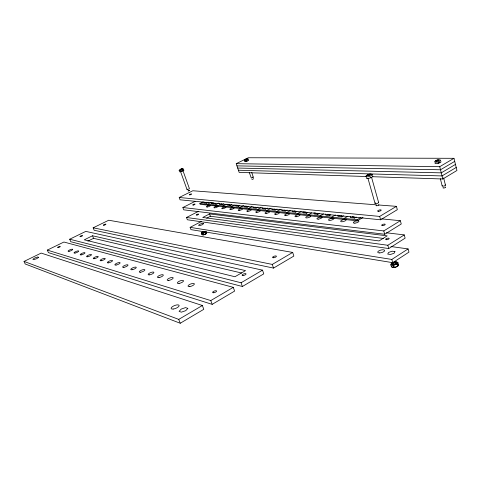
<?xml version="1.0" encoding="UTF-8"?>
<svg xmlns="http://www.w3.org/2000/svg" width="481" height="481" viewBox="0 0 481 481"><rect width="100%" height="100%" fill="white"/><g stroke="black" fill="none" stroke-linecap="round" stroke-linejoin="round"><path stroke-width="0.72" d="M251.689 172.282L253.301 177.248L251.292 178.012L249.23 172.354M202.116 232.185L201.359 233.063L201.9 234.59C203.577 235.329 207.545 234.085 206.469 231.866M201.9 234.59L202.206 234.415M201.353 233.087C202.838 233.411 204.96 232.924 205.994 231.547M391.48 266.955L390.831 264.815C391.462 261.965 395.556 261.508 397.847 262.428L398.49 264.574C398.923 267.262 390.776 268.548 391.883 266.336M397.721 266.131L397.138 264.051L397.895 262.458M182.558 170.791L182.894 170.484L189.424 188.648L187.933 189.46L187.007 189.484L180.459 171.32M187.007 189.484L187.337 189.153M396.392 262.379L396.049 262.476L396.368 262.277M202.074 232.816L202.242 232.948M251.852 179.166C251.719 179.816 254.275 178.758 253.228 178.643M397.138 264.051L393.536 265.308L390.849 264.857M188.077 190.698C187.337 191.847 191.384 189.658 188.75 190.398M201.431 221.452L190.115 227.357L190.939 229.623L392.743 262.68L408.964 252.128L408.086 248.917L390.969 246.531M392.304 264.472L391.991 264.646L392.568 264.514M190.115 227.357L391.829 259.439L408.086 248.917M198.641 211.261L186.508 217.484L187.343 219.769L388.75 248.557L405.134 238.149L404.244 234.902L386.345 232.774M186.508 217.484L387.824 245.274L404.244 234.902M195.088 201.371L182.876 207.527L183.718 209.836L384.716 234.259L401.256 224.002L400.354 220.713L381.673 218.879M182.876 207.527L383.772 230.934L400.354 220.713M376.202 204.804L192.803 190.759L179.209 197.487L180.056 199.813L380.621 219.781L397.324 209.68L396.416 206.349L378.451 204.972M179.209 197.487L379.671 216.414L396.416 206.349M372.438 176.707L442.827 178.986L456.95 170.484L453.968 158.309L248.298 157.75L236.225 163.672L239.159 172.396L366.45 176.515M456.21 167.454L442.057 175.926L238.426 170.226M202.429 232.052L203.096 231.662A2.303 0.655 -19.8 0 0 201.611 232.876A2.303 0.655 -19.8 0 0 203.691 232.792A2.303 0.655 -19.8 0 0 205.904 231.523M455.465 164.412L441.281 172.853L237.698 168.043M362.999 217.484L357.359 220.827L200.15 204.317L199.868 203.517L357.046 219.769L360.81 217.538M180.231 323.25L203.788 309.319L202.369 305.507L41.174 253.09L24.05 261.417L25.18 263.967L180.231 323.25L178.746 319.39L24.05 261.417M212.169 304.359L234.608 291.095L233.273 287.343L63.913 242.033L47.324 250.102L48.407 252.621L212.169 304.359L210.774 300.565L47.324 250.102M242.376 286.502L263.774 273.845L262.518 270.154L85.792 231.391L69.709 239.213L70.755 241.709L242.376 286.502L241.065 282.768L69.709 239.213M273.509 268.091L293.861 256.06L292.682 252.429L108.73 220.238L93.17 227.808L94.168 230.273L273.509 268.091L272.276 264.424L93.17 227.808M454.719 161.369L440.506 169.775L236.965 165.861M178.746 319.39L202.369 305.507M210.774 300.565L233.273 287.343M241.065 282.768L262.518 270.154M272.276 264.424L292.682 252.429M236.225 163.672L439.73 166.691L453.968 158.309M350.24 216.492L350.601 217.695L354.521 218.091L356.265 217.063M347.847 216.252L344.119 218.428L344.426 219.468M340.151 215.488L337.644 215.241L337.999 216.42L341.763 216.799L343.488 215.801M335.413 215.019L331.722 217.147L332.028 218.17M325.559 214.045L325.914 215.199L329.521 215.566L330.657 214.911M323.479 213.835L319.829 215.921L320.136 216.919M316.035 213.101L313.955 212.891L314.309 214.027L317.773 214.376L319.462 213.42M311.664 212.897L308.405 214.736L308.712 215.716M302.808 211.79L303.156 212.903L306.487 213.239L307.792 212.506M301.298 211.442L297.426 213.606L297.727 214.568M292.081 210.726L292.43 211.814L295.641 212.139L296.927 211.424M290.698 210.395L286.862 212.512L287.169 213.456M281.764 209.704L282.113 210.774L285.197 211.087L287.109 210.035M280.495 209.385L276.701 211.46L277.002 212.386M271.831 208.718L272.174 209.77L275.144 210.071L277.038 209.043M262.253 207.768L262.596 208.802L265.458 209.091L267.334 208.081M270.665 208.417L266.907 210.45L267.208 211.357M261.189 207.479L257.467 209.475L257.768 210.365M253.018 206.854L253.355 207.87L256.12 208.147L257.972 207.155M201.942 232.888L202.248 232.792M252.044 206.577L248.364 208.532L248.659 209.409M244.101 205.97L244.444 206.968L247.108 207.239L248.334 206.589M243.554 205.531L239.58 207.624L239.875 208.489M238.414 206.355L238.077 205.369L235.498 205.116L235.834 206.096L238.414 206.355L239.622 205.724M234.367 205.032L231.09 206.746L231.385 207.594M229.052 204.479L227.182 204.293L227.519 205.255L230.008 205.507L231.8 204.575M206.68 218.194L210.395 216.252L383.634 238.48M226.136 204.221L222.895 205.898L223.184 206.734M209.566 213.919L202.741 217.466L379.052 240.933L387.193 235.858L209.566 213.919L210.395 216.252M219.144 203.493L219.474 204.443L221.885 204.69L223.659 203.77M214.027 203.896L213.696 202.958L211.369 202.723L211.7 203.661L214.027 203.896L215.199 203.295M218.813 203.096L214.965 205.08L215.254 205.904M203.842 201.978L204.172 202.898L206.427 203.126L208.165 202.236M210.468 202.663L207.293 204.287L207.582 205.098M199.868 203.517L203.012 201.924M87.861 241.137L93.548 238.323L241.684 273.028M92.508 235.768L84.271 239.821L234.95 276.743L245.532 270.605L92.508 235.768L93.548 238.323M247.048 160.919L245.935 161.231M182.016 171.05L181.09 171.344M246.891 160.931L245.971 161.171M252.639 177.146L253.307 177.17M397.835 264.562L398.49 264.574M391.817 264.616L392.033 264.454M245.436 206.102L246.771 206.235L247.108 207.239M294.005 210.912L295.292 211.045L295.641 212.139M303.475 211.856L306.138 212.115L306.487 213.239M327.723 214.255L329.166 214.4L329.521 215.566M352.206 216.684L354.166 216.877L354.521 218.091M393.127 264.76L392.989 264.815M202.766 233.297L203.301 234.788M202.627 233.321L203.162 234.806M205.237 232.425L205.772 233.916M205.11 232.497L205.646 233.982M206.096 202.2L206.427 203.126M221.555 203.734L221.885 204.69M229.671 204.539L230.008 205.507M255.778 207.125L256.12 208.147M265.115 208.051L265.458 209.091M274.801 209.013L275.144 210.071M284.848 210.011L285.197 211.087M317.424 213.233L317.773 214.376M341.408 215.614L341.763 216.799M357.046 219.769L357.359 220.827M393.65 265.29L394.234 267.364M379.671 216.414L380.621 219.781M383.772 230.934L384.716 234.259M387.824 245.274L388.75 248.557M391.829 259.439L392.743 262.68M393.428 265.314L394.017 267.388M367.947 178.325L375.042 203.397M396.981 264.153L397.565 266.227M371.572 177.375L378.631 202.483M440.355 178.752L442.177 185.949M443.632 177.91L445.442 185.125M439.73 166.691L442.827 178.986M398.106 264.905A3.319 1.293 -14.4 0 1 395.556 267.153A3.319 1.293 -14.4 0 1 391.799 266.696M393.524 264.406A1.81 0.697 -14.4 0 1 393.175 263.311A1.81 0.697 -14.4 0 1 395.989 262.969A1.81 0.697 -14.4 0 1 394.414 264.297M182.016 169.065A2.363 0.469 -19.6 0 1 183.002 169.516A2.363 0.469 -19.6 0 1 179.353 170.695A2.363 0.469 -19.6 0 1 180.868 169.438M183.369 169.997A2.363 0.475 -19.6 0 1 183.405 170.635A2.363 0.475 -19.6 0 1 180.579 171.717A2.363 0.475 -19.6 0 1 179.575 171.452M206.493 232.996A2.303 0.655 -19.8 0 1 204.527 234.548A2.303 0.655 -19.8 0 1 202.297 234.433M205.7 233.556A1.383 0.397 -19.8 0 1 205.585 233.7M205.128 234.006A1.383 0.397 -19.8 0 1 204.822 234.151M205.074 231.626A1.383 0.391 -19.8 0 1 203.722 232.503A1.383 0.391 -19.8 0 1 202.471 232.449A1.383 0.391 -19.8 0 1 204.046 231.583M204.696 232.155A1.257 0.355 -19.8 0 1 203.872 232.545M203.559 232.642A1.257 0.355 -19.8 0 1 202.754 232.365A1.257 0.355 -19.8 0 1 204.611 231.65M378.379 202.254A1.858 0.577 -15.5 0 1 377.886 203.162A1.858 0.577 -15.5 0 1 375.475 203.667A1.858 0.577 -15.5 0 1 375.553 202.844M370.262 174.326A3.445 0.944 -16 0 1 371.825 175.403A3.445 0.944 -16 0 1 366.552 176.846A3.445 0.944 -16 0 1 367.731 175.018M378.842 204.684A1.485 0.463 -15.5 0 1 378.09 205.435A1.485 0.463 -15.5 0 1 376.298 205.73A1.485 0.463 -15.5 0 1 376.437 205.08M372.571 175.932A3.445 0.95 -15.9 0 1 369.685 178.09A3.445 0.95 -15.9 0 1 366.45 177.603M370.845 177.176A1.876 0.517 -15.9 0 1 370.466 177.363M346.067 219.631A2.85 0.914 -16.3 0 1 343.121 221.597A2.85 0.914 -16.3 0 1 340.987 220.761A2.85 0.914 -16.3 0 1 345.514 219.414M333.303 218.133A2.79 0.884 -16.7 0 1 332.046 219.919A2.79 0.884 -16.7 0 1 328.553 219.919A2.79 0.884 -16.7 0 1 332.395 218.133M310.311 215.722A2.67 0.818 -17.3 0 1 308.988 217.43A2.67 0.818 -17.3 0 1 305.736 217.436A2.67 0.818 -17.3 0 1 309.463 215.722M218.043 206.096A2.225 0.577 -19.3 0 1 215.921 207.582A2.225 0.577 -19.3 0 1 214.135 207.299A2.225 0.577 -19.3 0 1 217.58 206.024M445.147 184.932A1.683 0.511 -13.9 0 1 444.979 185.642A1.683 0.511 -13.9 0 1 442.875 186.177A1.683 0.511 -13.9 0 1 442.322 185.648M439.808 159.932A3.12 0.854 -14.5 0 1 439.574 161.285A3.12 0.854 -14.5 0 1 435.149 162.151A3.12 0.854 -14.5 0 1 436.165 160.648M445.147 187.013A1.347 0.409 -13.9 0 1 445.322 187.566A1.347 0.409 -13.9 0 1 443.47 188.035A1.347 0.409 -13.9 0 1 443.302 187.476M440.939 161.562A3.12 0.86 -14.4 0 1 437.975 163.372A3.12 0.86 -14.4 0 1 435.089 162.933M438.564 162.8A1.702 0.469 -14.4 0 1 438.143 162.927M439.832 162.277A1.702 0.469 -14.4 0 1 439.369 162.542M438.726 162.782A1.702 0.469 -14.4 0 1 438.017 162.951M247.745 158.958A2.171 0.463 -18.6 0 1 247.354 159.854A2.171 0.463 -18.6 0 1 244.312 160.534A2.171 0.463 -18.6 0 1 246.284 159.289M248.418 159.981A2.171 0.469 -18.6 0 1 246.933 161.195A2.171 0.469 -18.6 0 1 244.643 161.309M370.093 174.375L368.855 175.27L367.737 175.355L367.797 174.946L370.093 174.375M191.438 194.041C188.955 196.206 188.209 193.891 191.438 194.041M247.468 158.904C244.619 161.087 244.114 158.718 247.468 158.904M394.937 251.611L394.077 253.253L390.446 254.491L387.704 254.076L388.588 252.435L392.183 251.208L394.937 251.611M246.939 159.019L245.37 159.638L246.939 159.019M182.521 168.849C179.148 171.2 179.028 168.693 182.521 168.849M395.875 262.151L395.622 262.428L396.35 262.175L395.418 262.398L395.875 262.151M187.837 308.381L185.744 310.666L181.349 312.169L179.094 311.363L181.211 309.085L185.558 307.599L187.837 308.381M181.974 168.969L180.237 169.649L181.974 168.969M203.583 223.623L202.417 224.699L199.868 225.577L198.503 225.367L199.675 224.29L202.212 223.424L203.583 223.623M38.648 257.311L36.754 258.658L33.856 259.656L32.864 259.301L34.758 257.96L37.644 256.968L38.648 257.311M437.445 160.113L436.465 160.882L438.564 160.359L438.516 160.023L437.445 160.113M378.343 211.357A1.852 0.589 -15.4 0 0 381.192 210.239A1.852 0.589 -15.4 0 0 378.703 210.215A1.852 0.589 -15.4 0 0 378.343 211.357M379.521 252.91A3.571 1.317 -15 0 0 384.656 250.517A3.571 1.317 -15 0 0 379.389 250.589A3.571 1.317 -15 0 0 379.521 252.91M392.803 264.923A3.319 1.281 -14.4 0 0 397.54 262.686A3.319 1.281 -14.4 0 0 392.592 262.692A3.319 1.281 -14.4 0 0 392.803 264.923M393.398 264.328A1.99 0.77 -14.4 0 0 396.248 262.987A1.99 0.77 -14.4 0 0 393.278 262.987A1.99 0.77 -14.4 0 0 393.398 264.328M367.694 175.691A2.195 0.601 -16 0 0 371.025 174.369A2.195 0.601 -16 0 0 368.031 174.531A2.195 0.601 -16 0 0 367.694 175.691M196.957 215.055A1.269 0.331 -19.7 0 0 198.665 214.147A1.269 0.331 -19.7 0 0 196.795 214.508A1.269 0.331 -19.7 0 0 196.957 215.055M386.351 239.712A1.828 0.649 -14.9 0 0 389.165 238.6A1.828 0.649 -14.9 0 0 386.682 238.486A1.828 0.649 -14.9 0 0 386.351 239.712M222.637 208.688A2.261 0.595 -19.2 0 0 226.022 207.155A2.261 0.595 -19.2 0 0 223.01 207.485A2.261 0.595 -19.2 0 0 222.637 208.688M207.203 206.998A2.189 0.559 -19.5 0 0 210.504 205.519A2.189 0.559 -19.5 0 0 207.642 205.844A2.189 0.559 -19.5 0 0 207.203 206.998M247.805 211.436A2.381 0.655 -18.7 0 0 251.329 209.818A2.381 0.655 -18.7 0 0 248.076 210.161A2.381 0.655 -18.7 0 0 247.805 211.436M193.344 205.032A1.269 0.313 -19.7 0 0 195.07 204.136A1.269 0.313 -19.7 0 0 193.194 204.509A1.269 0.313 -19.7 0 0 193.344 205.032M382.371 225.619A1.84 0.619 -15.1 0 0 385.203 224.507A1.84 0.619 -15.1 0 0 382.72 224.435A1.84 0.619 -15.1 0 0 382.371 225.619M354.888 223.13A2.922 0.956 -15.9 0 0 358.934 221.152A2.922 0.956 -15.9 0 0 354.545 221.513A2.922 0.956 -15.9 0 0 354.888 223.13M318.272 219.132A2.73 0.848 -17 0 0 322.15 217.28A2.73 0.848 -17 0 0 318.163 217.634A2.73 0.848 -17 0 0 318.272 219.132M296.206 216.721A2.615 0.788 -17.6 0 0 299.976 214.941A2.615 0.788 -17.6 0 0 296.224 215.296A2.615 0.788 -17.6 0 0 296.206 216.721M285.798 215.584A2.561 0.758 -17.8 0 0 289.514 213.841A2.561 0.758 -17.8 0 0 285.876 214.189A2.561 0.758 -17.8 0 0 285.798 215.584M275.775 214.49A2.513 0.734 -18 0 0 279.437 212.782A2.513 0.734 -18 0 0 275.902 213.125A2.513 0.734 -18 0 0 275.775 214.49M266.113 213.438A2.465 0.703 -18.3 0 0 269.727 211.76A2.465 0.703 -18.3 0 0 266.294 212.103A2.465 0.703 -18.3 0 0 266.113 213.438M256.794 212.416A2.423 0.679 -18.5 0 0 260.365 210.774A2.423 0.679 -18.5 0 0 257.022 211.111A2.423 0.679 -18.5 0 0 256.794 212.416M239.129 210.486A2.339 0.637 -18.8 0 0 242.604 208.898A2.339 0.637 -18.8 0 0 239.436 209.235A2.339 0.637 -18.8 0 0 239.129 210.486M230.742 209.572A2.297 0.613 -19 0 0 234.169 208.014A2.297 0.613 -19 0 0 231.084 208.345A2.297 0.613 -19 0 0 230.742 209.572M173.172 309.055A4.281 1.533 -21.5 0 0 179.148 305.591A4.281 1.533 -21.5 0 0 173.064 306.265A4.281 1.533 -21.5 0 0 173.172 309.055M81.223 254.864A2.585 0.643 -22.1 0 0 84.987 252.934A2.585 0.643 -22.1 0 0 81.536 253.553A2.585 0.643 -22.1 0 0 81.223 254.864M69.042 251.31A2.501 0.601 -22.1 0 0 72.703 249.453A2.501 0.601 -22.1 0 0 69.408 250.06A2.501 0.601 -22.1 0 0 69.042 251.31M101.311 260.732A2.73 0.728 -21.9 0 0 105.231 258.664A2.73 0.728 -21.9 0 0 101.521 259.301A2.73 0.728 -21.9 0 0 101.311 260.732M58.153 247.583A1.449 0.337 -22.2 0 0 60.293 246.512A1.449 0.337 -22.2 0 0 58.405 246.867A1.449 0.337 -22.2 0 0 58.153 247.583M213.78 292.731A2.122 0.764 -20.3 0 0 216.6 291.023A2.122 0.764 -20.3 0 0 213.426 291.456A2.122 0.764 -20.3 0 0 213.78 292.731M189.821 286.562A3.361 1.142 -20.7 0 0 194.366 283.88A3.361 1.142 -20.7 0 0 189.424 284.596A3.361 1.142 -20.7 0 0 189.821 286.562M179.046 283.417A3.283 1.088 -20.9 0 0 183.526 280.814A3.283 1.088 -20.9 0 0 178.74 281.517A3.283 1.088 -20.9 0 0 179.046 283.417M168.777 280.417A3.211 1.04 -21.1 0 0 173.19 277.892A3.211 1.04 -21.1 0 0 168.548 278.589A3.211 1.04 -21.1 0 0 168.777 280.417M158.983 277.561A3.139 0.992 -21.3 0 0 163.33 275.102A3.139 0.992 -21.3 0 0 158.832 275.793A3.139 0.992 -21.3 0 0 158.983 277.561M149.633 274.831A3.072 0.944 -21.4 0 0 153.914 272.438A3.072 0.944 -21.4 0 0 149.543 273.118A3.072 0.944 -21.4 0 0 149.633 274.831M140.692 272.222A3.012 0.902 -21.5 0 0 144.907 269.889A3.012 0.902 -21.5 0 0 140.668 270.562A3.012 0.902 -21.5 0 0 140.692 272.222M132.137 269.727A2.952 0.86 -21.6 0 0 136.291 267.448A2.952 0.86 -21.6 0 0 132.167 268.121A2.952 0.86 -21.6 0 0 132.137 269.727M123.942 267.334A2.892 0.824 -21.7 0 0 128.036 265.115A2.892 0.824 -21.7 0 0 124.026 265.777A2.892 0.824 -21.7 0 0 123.942 267.334M116.089 265.043A2.832 0.794 -21.8 0 0 120.124 262.873A2.832 0.794 -21.8 0 0 116.216 263.528A2.832 0.794 -21.8 0 0 116.089 265.043M108.55 262.842A2.784 0.758 -21.9 0 0 112.53 260.726A2.784 0.758 -21.9 0 0 108.724 261.375A2.784 0.758 -21.9 0 0 108.55 262.842M94.354 258.7A2.682 0.697 -22 0 0 98.22 256.68A2.682 0.697 -22 0 0 94.601 257.311A2.682 0.697 -22 0 0 94.354 258.7M87.662 256.746A2.633 0.673 -22 0 0 91.48 254.768A2.633 0.673 -22 0 0 87.945 255.393A2.633 0.673 -22 0 0 87.662 256.746M75.018 253.054A2.543 0.619 -22.1 0 0 78.728 251.16A2.543 0.619 -22.1 0 0 75.361 251.773A2.543 0.619 -22.1 0 0 75.018 253.054M80.507 236.67A1.419 0.325 -21.7 0 0 82.576 235.636A1.419 0.325 -21.7 0 0 80.688 235.997A1.419 0.325 -21.7 0 0 80.507 236.67M242.971 275.529A2.068 0.728 -19.2 0 0 246.044 274.032A2.068 0.728 -19.2 0 0 243.23 274.134A2.068 0.728 -19.2 0 0 242.971 275.529M103.932 225.234A1.389 0.319 -21.3 0 0 105.928 224.236A1.389 0.319 -21.3 0 0 104.034 224.609A1.389 0.319 -21.3 0 0 103.932 225.234M273.467 257.756A2.02 0.691 -18.3 0 0 276.419 256.319A2.02 0.691 -18.3 0 0 273.581 256.469A2.02 0.691 -18.3 0 0 273.467 257.756M436.514 161.165A1.984 0.541 -14.5 0 0 439.424 159.999A1.984 0.541 -14.5 0 0 436.544 160.197A1.984 0.541 -14.5 0 0 436.514 161.165"/></g></svg>
